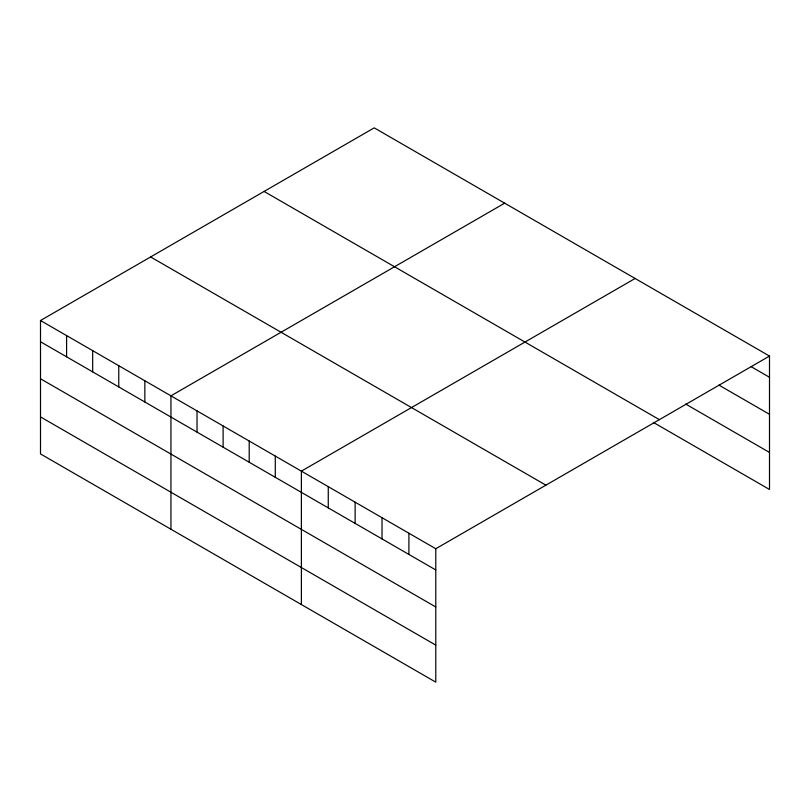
<?xml version="1.0" encoding="UTF-8"?>
<svg xmlns="http://www.w3.org/2000/svg" width="810" height="810" viewBox="0 0 810 810"><rect width="100%" height="100%" fill="white"/><g stroke="black" fill="none" stroke-linecap="round" stroke-linejoin="round"><path stroke-width="1.21" d="M40.5 320.527L435.78 548.745L435.78 682.141L40.5 453.934L40.5 320.527L374.22 127.858L769.5 356.066L769.5 489.473L653.387 422.425M504.67 203.168L170.94 395.837L170.94 529.244M635.111 278.478L301.381 471.147L301.381 604.554M435.78 548.745L769.5 356.066M751.224 366.727L769.5 377.278M718.966 385.125L769.5 414.305M685.635 404.028L769.5 452.446M264.1 191.444L659.37 419.651M150.63 256.952L545.899 485.16M40.5 341.749L435.78 569.956M40.5 378.766L435.78 606.973M40.5 416.907L435.78 645.124M408.898 533.223L408.898 554.435M382.016 517.701L382.016 538.913M355.134 502.19L355.134 523.402M328.263 486.668L328.263 507.88M275.289 456.091L275.289 477.303M249.207 441.025L249.207 462.237M223.114 425.969L223.114 447.181M197.032 410.903L197.032 432.115M144.848 380.781L144.848 401.993M118.766 365.715L118.766 386.927M92.674 350.659L92.674 371.871M66.592 335.593L66.592 356.805"/></g></svg>
